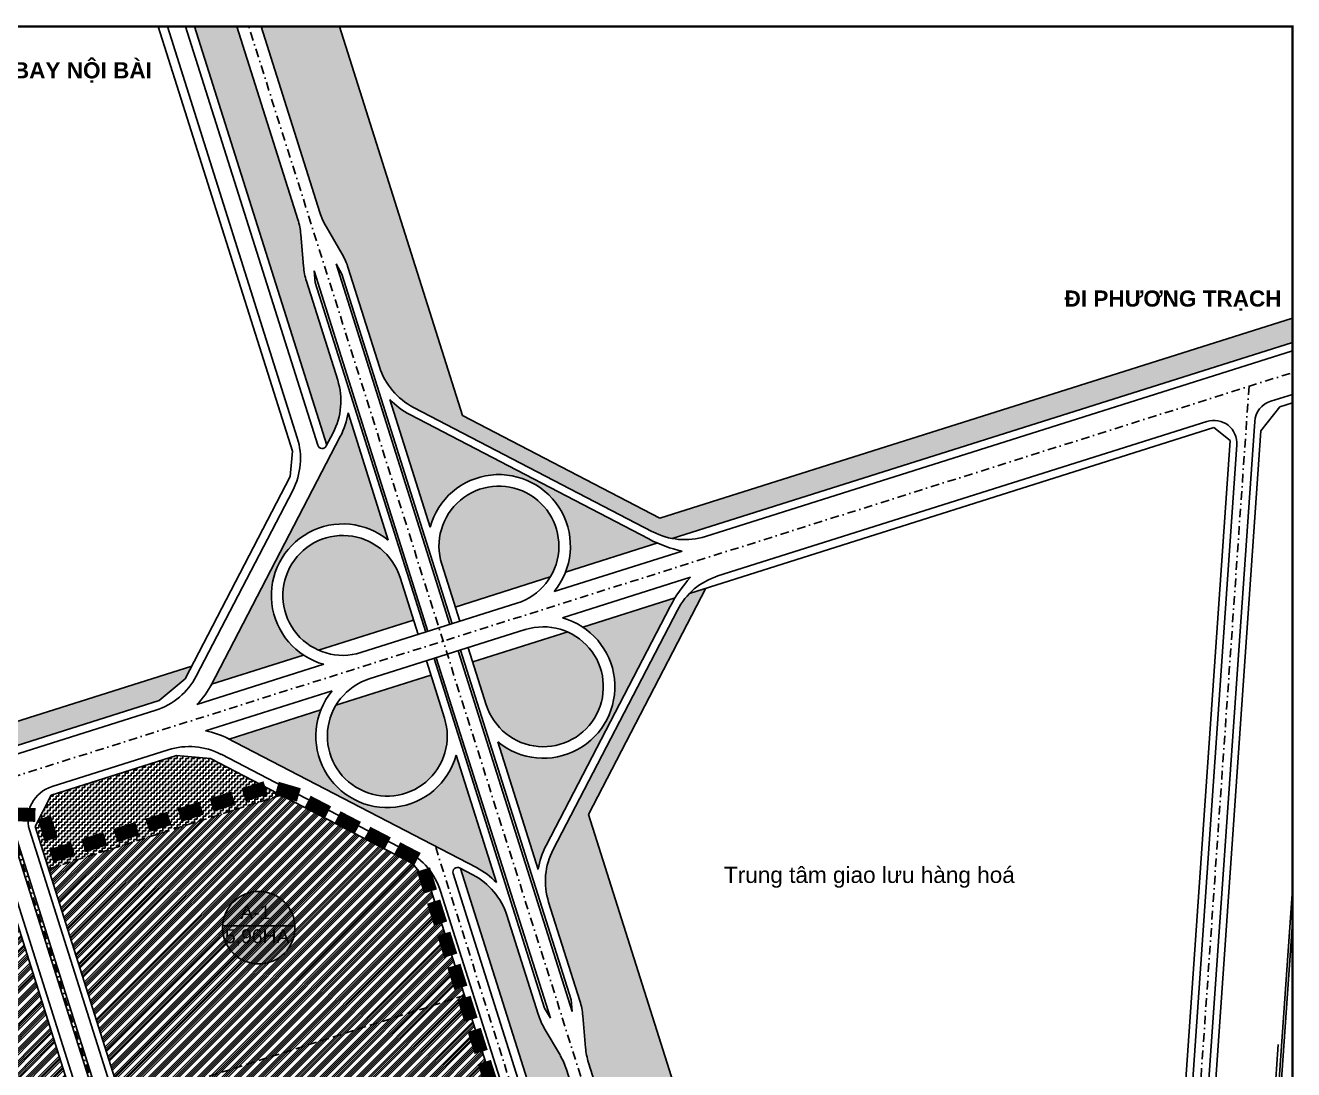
# Model space of a CAD drawing. Extents: x 30 to 1546, y -427 to 1340.
# Drawn here: x 995 to 1546, y 888 to 1340 of the extents above; entities that cross this region are included whole.
import ezdxf

# ---------------------------------------------------------------- set-up
doc = ezdxf.new("R2010")
doc.units = 0
doc.header["$LTSCALE"] = 15
doc.header["$MEASUREMENT"] = 0
doc.linetypes.add('DASHDOT2', pattern=[0.5, 0.25, -0.125, 0, -0.125])
doc.linetypes.add('HIDDEN', pattern=[0.375, 0.25, -0.125])
doc.layers.get('0').update_dxf_attribs({"linetype": 'CONTINUOUS'})
for name, color, linetype in [('CHIALO', 7, 'HIDDEN'), ('DIEBTICH', 7, 'CONTINUOUS'), ('DUONGSAT', 7, 'CONTINUOUS'), ('GT', 7, 'CONTINUOUS'), ('H-CAYXANH-CACHLY', 72, 'CONTINUOUS'), ('H-CONGNGHIEP', 5, 'CONTINUOUS'), ('RANHGIOI', 1, 'CONTINUOUS'), ('TD1', 1, 'DASHDOT2')]:
    doc.layers.add(name, color=color, linetype=linetype)
doc.styles.add('GHICHU', font='', dxfattribs={"width": 0.9})
doc.styles.add('TILE', font='', dxfattribs={"width": 0.8})
doc.styles.add('VNARIALHBOLD', font='')
doc.styles.get('GHICHU').set_extended_font_data('.VnArial')
doc.styles.get('TILE').set_extended_font_data('.VnArialH')
doc.styles.get('VNARIALHBOLD').set_extended_font_data('.VnArialH', bold=True)
pattern_1 = [(0, (0, 0), (1.25, 1.25), [1.25, -1.25]), (90, (1.25, 0), (-1.25, 1.25), [1.25, -1.25])]

# ---------------------------------------------------------------- blocks, each defined once
blk = doc.blocks.new('RG')
at = {"layer": 'RANHGIOI', "const_width": 6}
blk.add_lwpolyline([(-5, 0), (5, 0)], dxfattribs=at)

msp = doc.modelspace()

# ---------------------------------------------------------------- hatches: boundary and pattern name
at = {"layer": 'DIEBTICH'}
h = msp.add_hatch(color=255, dxfattribs=at)
edge = h.paths.add_edge_path()
edge.add_arc((767.03, 274.29), 15.7, 0, 360)
edge = h.paths.add_edge_path()
edge.add_arc((776.48, 170.1), 15.7, 0, 360)
edge = h.paths.add_edge_path()
edge.add_arc((770.47, 574.19), 15.7, 0, 360)
edge = h.paths.add_edge_path()
edge.add_arc((719.56, 294.48), 15.7, 0, 360)
edge = h.paths.add_edge_path()
edge.add_arc((501.92, 272.5), 15.7, 0, 360)
edge = h.paths.add_edge_path()
edge.add_arc((454.29, 287.71), 15.7, 0, 360)
edge = h.paths.add_edge_path()
edge.add_arc((644.8, 226.86), 15.7, 0, 360)
edge = h.paths.add_edge_path()
edge.add_arc((597.17, 242.07), 15.7, 0, 360)
edge = h.paths.add_edge_path()
edge.add_arc((549.54, 257.29), 15.7, 0, 360)
edge = h.paths.add_edge_path()
edge.add_arc((692.43, 211.65), 15.7, 0, 360)
edge = h.paths.add_edge_path()
edge.add_arc((740.06, 196.44), 15.7, 0, 360)
edge = h.paths.add_edge_path()
edge.add_arc((295.56, 682.15), 15.7, 0, 360)
edge = h.paths.add_edge_path()
edge.add_arc((285.77, 419.66), 15.7, 0, 360)
edge = h.paths.add_edge_path()
edge.add_arc((229.22, 536.29), 15.7, 0, 360)
edge = h.paths.add_edge_path()
edge.add_arc((177.77, 416.13), 15.7, 0, 360)
edge = h.paths.add_edge_path()
edge.add_arc((264.38, 350.48), 15.7, 0, 360)
edge = h.paths.add_edge_path()
edge.add_arc((263.71, 608.78), 15.7, 0, 360)
edge = h.paths.add_edge_path()
edge.add_arc((537.19, 703.75), 15.7, 0, 360)
edge = h.paths.add_edge_path()
edge.add_arc((526.91, 349.56), 15.7, 0, 360)
edge = h.paths.add_edge_path()
edge.add_arc((433.57, 554.22), 15.7, 0, 360)
edge = h.paths.add_edge_path()
edge.add_arc((482.07, 540.38), 15.7, 0, 360)
edge = h.paths.add_edge_path()
edge.add_arc((407.1, 471.35), 15.7, 0, 360)
edge = h.paths.add_edge_path()
edge.add_arc((406.66, 302.92), 15.7, 0, 360)
edge = h.paths.add_edge_path()
edge.add_arc((333.7, 405.21), 15.7, 0, 360)
edge = h.paths.add_edge_path()
edge.add_arc((359.03, 318.14), 15.7, 0, 360)
edge = h.paths.add_edge_path()
edge.add_arc((311.4, 333.35), 15.7, 0, 360)
edge = h.paths.add_edge_path()
edge.add_arc((380.87, 390.45), 15.7, 0, 360)
edge = h.paths.add_edge_path()
edge.add_arc((360.91, 487.5), 15.7, 0, 360)
edge = h.paths.add_edge_path()
edge.add_arc((312.42, 503.08), 15.7, 0, 360)
edge = h.paths.add_edge_path()
edge.add_arc((478.04, 360.35), 15.7, 0, 360)
edge = h.paths.add_edge_path()
edge.add_arc((428.6, 374.55), 15.7, 0, 360)
edge = h.paths.add_edge_path()
edge.add_arc((455.6, 457.5), 15.7, 0, 360)
edge = h.paths.add_edge_path()
edge.add_arc((360.25, 658.66), 15.7, 0, 360)
edge = h.paths.add_edge_path()
edge.add_arc((338.88, 585.96), 15.7, 0, 360)
edge = h.paths.add_edge_path()
edge.add_arc((387.38, 570.38), 15.7, 0, 360)
edge = h.paths.add_edge_path()
edge.add_arc((363.67, 747.56), 15.7, 0, 360)
edge = h.paths.add_edge_path()
edge.add_arc((433.52, 637.1), 15.7, 0, 360)
edge = h.paths.add_edge_path()
edge.add_arc((712.58, 552.66), 15.7, 0, 360)
edge = h.paths.add_edge_path()
edge.add_arc((661.17, 538.31), 15.7, 0, 360)
edge = h.paths.add_edge_path()
edge.add_arc((575.79, 338.2), 15.7, 0, 360)
edge = h.paths.add_edge_path()
edge.add_arc((624.09, 325.71), 15.7, 0, 360)
edge = h.paths.add_edge_path()
edge.add_arc((567.9, 504.26), 15.7, 0, 360)
edge = h.paths.add_edge_path()
edge.add_arc((672.96, 308.11), 15.7, 0, 360)
edge = h.paths.add_edge_path()
edge.add_arc((616.57, 602.52), 15.7, 0, 360)
edge = h.paths.add_edge_path()
edge.add_arc((633.82, 709.09), 15.7, 0, 360)
edge = h.paths.add_edge_path()
edge.add_arc((687.63, 626.7), 15.7, 0, 360)
edge = h.paths.add_edge_path()
edge.add_arc((755.81, 643.36), 15.7, 0, 360)
edge = h.paths.add_edge_path()
edge.add_arc((747.47, 731.26), 15.7, 0, 360)
edge = h.paths.add_edge_path()
edge.add_arc((892.54, 298.9), 15.7, 0, 360)
edge = h.paths.add_edge_path()
edge.add_arc((1022.57, 294.6), 15.7, 0, 360)
edge = h.paths.add_edge_path()
edge.add_arc((849.96, 162.01), 15.7, 0, 360)
edge = h.paths.add_edge_path()
edge.add_arc((925.94, 261.67), 15.7, 0, 360)
edge = h.paths.add_edge_path()
edge.add_arc((1080.72, 191.33), 15.7, 0, 360)
edge = h.paths.add_edge_path()
edge.add_arc((1198.06, 216.89), 15.7, 0, 360)
edge = h.paths.add_edge_path()
edge.add_arc((1320.2, 254.98), 15.7, 0, 360)
edge = h.paths.add_edge_path()
edge.add_arc((1242.32, 481.78), 15.7, 0, 360)
edge = h.paths.add_edge_path()
edge.add_arc((833.29, 813.48), 15.7, 0, 360)
edge = h.paths.add_edge_path()
edge.add_arc((1015.38, 647.25), 15.7, 0, 360)
edge = h.paths.add_edge_path()
edge.add_arc((1022.52, 459.43), 15.7, 0, 360)
edge = h.paths.add_edge_path()
edge.add_arc((994.11, 551.15), 15.7, 0, 360)
edge = h.paths.add_edge_path()
edge.add_arc((943.9, 539.25), 15.7, 0, 360)
edge = h.paths.add_edge_path()
edge.add_arc((899.65, 521.39), 15.7, 0, 360)
edge = h.paths.add_edge_path()
edge.add_arc((856.96, 334.06), 15.7, 0, 360)
edge = h.paths.add_edge_path()
edge.add_arc((825.61, 509.48), 15.7, 0, 360)
edge = h.paths.add_edge_path()
edge.add_arc((977.94, 356.76), 15.7, 0, 360)
edge = h.paths.add_edge_path()
edge.add_arc((915.27, 430), 15.7, 0, 360)
edge = h.paths.add_edge_path()
edge.add_arc((973.68, 447.04), 15.7, 0, 360)
edge = h.paths.add_edge_path()
edge.add_arc((897.42, 688.6), 15.7, 0, 360)
edge = h.paths.add_edge_path()
edge.add_arc((808.86, 658.44), 15.7, 0, 360)
edge = h.paths.add_edge_path()
edge.add_arc((849.75, 673.52), 15.7, 0, 360)
edge = h.paths.add_edge_path()
edge.add_arc((824.69, 586.93), 15.7, 0, 360)
edge = h.paths.add_edge_path()
edge.add_arc((872.37, 602.01), 15.7, 0, 360)
edge = h.paths.add_edge_path()
edge.add_arc((967.71, 632.17), 15.7, 0, 360)
edge = h.paths.add_edge_path()
edge.add_arc((920.04, 617.09), 15.7, 0, 360)
edge = h.paths.add_edge_path()
edge.add_arc((945.09, 703.68), 15.7, 0, 360)
edge = h.paths.add_edge_path()
edge.add_arc((992.76, 718.76), 15.7, 0, 360)
edge = h.paths.add_edge_path()
edge.add_arc((1142.97, 411.35), 15.7, 0, 360)
edge = h.paths.add_edge_path()
edge.add_arc((1070.24, 309.68), 15.7, 0, 360)
edge = h.paths.add_edge_path()
edge.add_arc((1047.63, 381.19), 15.7, 0, 360)
edge = h.paths.add_edge_path()
edge.add_arc((1117.92, 324.76), 15.7, 0, 360)
edge = h.paths.add_edge_path()
edge.add_arc((1095.3, 396.27), 15.7, 0, 360)
edge = h.paths.add_edge_path()
edge.add_arc((1070.58, 472.6), 15.7, 0, 360)
edge = h.paths.add_edge_path()
edge.add_arc((1118.65, 485), 15.7, 0, 360)
edge = h.paths.add_edge_path()
edge.add_arc((1165.59, 339.84), 15.7, 0, 360)
edge = h.paths.add_edge_path()
edge.add_arc((1149.35, 775.13), 15.7, 0, 360)
edge = h.paths.add_edge_path()
edge.add_arc((1064.46, 662.33), 15.7, 0, 360)
edge = h.paths.add_edge_path()
edge.add_arc((1040.32, 564.17), 15.7, 0, 360)
edge = h.paths.add_edge_path()
edge.add_arc((1091.97, 576.66), 15.7, 0, 360)
edge = h.paths.add_edge_path()
edge.add_arc((1041.84, 733.84), 15.7, 0, 360)
edge = h.paths.add_edge_path()
edge.add_arc((1205.62, 604.03), 15.7, 0, 360)
edge = h.paths.add_edge_path()
edge.add_arc((1176.29, 696.76), 15.7, 0, 360)
edge = h.paths.add_edge_path()
edge.add_arc((943.22, 866.64), 15.7, 0, 360)
edge = h.paths.add_edge_path()
edge.add_arc((1123.01, 858.28), 15.7, 0, 360)
edge = h.paths.add_edge_path()
edge.add_arc((1096.67, 949.21), 15.7, 0, 360)
edge = h.paths.add_edge_path()
edge.add_arc((1276.02, 378.77), 15.7, 0, 360)
at = {"layer": 'H-CAYXANH-CACHLY'}
h = msp.add_hatch(dxfattribs=at)
h.set_pattern_fill('ZIGZAG,_O', color=256, scale=10)
h.set_pattern_definition(pattern_1)
h.paths.add_polyline_path([(1087.18, 1340), (1068.83, 1340), (1126.15, 1158.52), (1128.91, 1163.81, 0.198859), (1130.89, 1186.68), (1117.35, 1229.54, -0.055383), (1116.07, 1236.04), (1114.9, 1249.83, 0.055383), (1113.61, 1256.33)])
h = msp.add_hatch(dxfattribs=at)
h.set_pattern_fill('ZIGZAG,_O', color=256, scale=10)
h.set_pattern_definition(pattern_1)
h.paths.add_polyline_path([(1131.64, 1340), (1097.67, 1340), (1123.15, 1259.34, 0.055383), (1125.83, 1253.28), (1132.79, 1241.32, -0.055383), (1135.47, 1235.26), (1149.01, 1192.41, 0.198859), (1163.77, 1174.83), (1267.5, 1120.87, 0.074623), (1275.93, 1117.98), (1545, 1203.03), (1545, 1213.52), (1270.56, 1126.77), (1185.01, 1171.27)])
h = msp.add_hatch(dxfattribs=at)
h.set_pattern_fill('ZIGZAG,_O', color=256, scale=10)
h.set_pattern_definition(pattern_1)
h.paths.add_polyline_path([(1170.95, 1122.94, -1.053194), (1229.69, 1103.36), (1269.57, 1115.97, -0.019117), (1265.89, 1117.77), (1162.16, 1171.72, -0.081177), (1153.5, 1178.19)])
h.paths.add_polyline_path([(1176.04, 1106.85), (1181.91, 1088.26), (1223.11, 1101.29, 1.547687)])
h = msp.add_hatch(dxfattribs=at)
h.set_pattern_fill('ZIGZAG,_O', color=256, scale=10)
h.set_pattern_definition(pattern_1)
h.paths.add_polyline_path([(1152.83, 1117.22), (1135.38, 1172.47, -0.081177), (1132.01, 1162.2), (1076.23, 1054.86), (1116.02, 1067.44, -1.053731)])
h.paths.add_polyline_path([(1163.79, 1082.53), (1157.92, 1101.12, 1.548759), (1122.6, 1069.52)])
h = msp.add_hatch(dxfattribs=at)
h.set_pattern_fill('ZIGZAG,_O', color=256, scale=10)
h.set_pattern_definition(pattern_1)
h.paths.add_polyline_path([(1239.72, 998.33), (1290.63, 1096.41), (1283.46, 1094.14, 0.074623), (1278.23, 1086.93), (1224.36, 983.16, 0.198859), (1222.38, 960.29), (1235.94, 917.44, -0.055383), (1237.22, 910.94), (1238.4, 897.15, 0.055383), (1239.69, 890.66), (1323.22, 626.6), (1336.76, 583.78), (1369.11, 589.26)])
h = msp.add_hatch(dxfattribs=at)
h.set_pattern_fill('ZIGZAG,_O', color=256, scale=10)
h.set_pattern_definition(pattern_1)
h.paths.add_polyline_path([(1189.44, 1064.42), (1195.32, 1045.84, 1.547687), (1230.65, 1077.45)])
h.paths.add_polyline_path([(1200.41, 1029.74), (1217.88, 974.5, -0.081177), (1221.25, 984.77), (1275.12, 1088.55, -0.017844), (1277.15, 1092.15), (1237.23, 1079.53, -1.053194)])
h = msp.add_hatch(dxfattribs=at)
h.set_pattern_fill('ZIGZAG,_O', color=256, scale=10)
h.set_pattern_definition(pattern_1)
h.paths.add_polyline_path([(1053.43, 1047.65), (1064.75, 1057.16), (1067.58, 1062.61), (900.2, 1009.7), (900.23, 1009.61), (912.77, 1003.19)])
h = msp.add_hatch(dxfattribs=at)
h.set_pattern_fill('ZIGZAG,_O', color=256, scale=10)
h.set_pattern_definition(pattern_1)
h.paths.add_polyline_path([(1177.2, 1040.11), (1171.32, 1058.7), (1130.14, 1045.68, 1.548759)])
h.paths.add_polyline_path([(1123.56, 1043.6), (1083.76, 1031.02), (1191.11, 975.24, -0.081177), (1199.77, 968.77), (1182.3, 1024.01, -1.053731)])
h = msp.add_hatch(dxfattribs=at)
h.set_pattern_fill('ZIGZAG,_O', color=256, scale=10)
h.set_pattern_definition(pattern_1)
h.paths.add_polyline_path([(1006.68, 1006.65), (999.62, 993.07), (1005.43, 974.71), (1106.23, 1006.67), (1075.69, 1022.54), (1060.97, 1023.81)])
h = msp.add_hatch(dxfattribs=at)
h.set_pattern_fill('ZIGZAG,_O', color=256, scale=10)
h.set_pattern_definition(pattern_1)
h.paths.add_polyline_path([(1309.37, 579.18), (1326.8, 582.1), (1230.15, 887.64, 0.055383), (1227.47, 893.7), (1220.5, 905.65, -0.055383), (1217.82, 911.71), (1204.27, 954.56, 0.198859), (1189.5, 972.13), (1184.2, 974.88)])
at = {"layer": 'H-CONGNGHIEP'}
h = msp.add_hatch(dxfattribs=at)
h.set_pattern_fill('ANSI34', color=256, scale=5, style=0)
h.paths.add_polyline_path([(1185.89, 919.82), (1170.49, 968.49), (1163.36, 976.98), (1106.23, 1006.67), (1005.43, 974.71), (1037.63, 872.92)])
h.paths.add_polyline_path([(1211.52, 838.77), (1185.89, 919.82), (1037.63, 872.92), (1063.26, 791.88)])
h.paths.add_polyline_path([(1237.16, 757.73), (1211.52, 838.77), (1063.26, 791.88), (1088.9, 710.83)])
h.paths.add_polyline_path([(1088.9, 710.83), (1113.33, 633.61), (1261.59, 680.5), (1237.16, 757.73)])
h.paths.add_polyline_path([(1113.33, 633.61), (1141.25, 545.33), (1153.27, 548.3), (1222.28, 564.19), (1256.04, 570.24), (1292.79, 581.87), (1261.59, 680.5)])
h.paths.add_polyline_path([(1256.04, 570.24), (1293.93, 576.59), (1292.31, 581.72)])
h = msp.add_hatch(dxfattribs=at)
h.set_pattern_fill('ANSI34', color=256, scale=5, style=0)
h.paths.add_polyline_path([(692.05, 740.25), (705.32, 698.31), (716.29, 692.61), (803.3, 720.13), (787.39, 770.41)])
h.paths.add_polyline_path([(803.3, 720.13), (898.64, 750.29), (843.76, 923.79), (764.65, 842.3)])
h.paths.add_polyline_path([(980.55, 987.05), (966.97, 994.1), (900.22, 973, 0.124157), (880.5, 961.64), (843.76, 923.79), (898.64, 750.29), (1032.84, 792.74), (1038.54, 803.71)])

# ---------------------------------------------------------------- linework, layer by layer
at = {"const_width": 1}
msp.add_lwpolyline([(30, 10), (1545, 10), (1545, 1340), (30, 1340)], close=True, dxfattribs=at)
at = {"layer": 'CHIALO'}
msp.add_line((1037.63, 872.92), (1185.89, 919.82), dxfattribs=at)
msp.add_lwpolyline([(1106.23, 1006.67), (1005.43, 974.71)], dxfattribs=at)
at = {"layer": 'DIEBTICH', "linetype": 'Continuous'}
msp.add_line((1080.99, 949.93), (1112.36, 949.93), dxfattribs=at)
at = {"layer": 'DIEBTICH'}
msp.add_circle((1096.67, 949.21), 15.7, dxfattribs=at)
at = {"layer": 'DUONGSAT'}
for p, q in [((1545, 965.92), (1516.59, 559.61)), ((1545, 951.59), (1517.58, 559.54)), ((1538.76, 898.5), (1527.74, 738.17))]:
    msp.add_line(p, q, dxfattribs=at)
at = {"layer": 'GT'}
for p, q in [((1053.1, 1340), (1111.26, 1155.87)), ((1057.03, 1340), (1113.37, 1161.64)), ((1064.9, 1340), (1122.25, 1158.42)), ((1068.83, 1340), (1126.15, 1158.52)), ((1116.07, 1236.04), (1114.9, 1249.83)), ((1132.79, 1241.32), (1125.83, 1253.28)), ((1120.64, 1234.08), (1121.19, 1229.01)), ((1130.18, 1237.09), (1132.64, 1232.62)), ((1545, 1213.52), (1270.56, 1126.77)), ((1545, 1203.03), (1275.93, 1117.98)), ((1545, 1199.36), (1290.39, 1118.88)), ((1545, 1180.48), (1535.56, 1177.5)), ((1162.16, 1171.72), (1265.89, 1117.77)), ((1267.5, 1120.87), (1163.77, 1174.83)), ((1531.33, 1164.69), (1539.52, 1175.08)), ((1545, 1176.81), (1539.52, 1175.08)), ((1270.56, 1126.77), (1185.01, 1171.27)), ((1507.89, 1168.75), (1295.81, 1101.72)), ((1528.6, 1168.66), (1487.96, 584.13)), ((1075.81, 1054.05), (1132.01, 1162.2)), ((1125.94, 1158.1), (1128.91, 1163.81)), ((1510.94, 1166.05), (1283.46, 1094.14)), ((1531.33, 1164.69), (1491.06, 585.51)), ((1518.01, 1160.48), (1510.94, 1166.05)), ((1110.3, 1144.82), (1111.26, 1155.87)), ((1518.01, 1160.48), (1478.21, 588.1)), ((1520.88, 1158.53), (1480.97, 584.62)), ((1064.75, 1057.16), (1110.3, 1144.82)), ((1069.56, 1058.29), (1111.38, 1138.77)), ((1269.79, 1116.04), (1229.69, 1103.36)), ((1290.63, 1096.41), (1239.72, 998.33)), ((1277.33, 1092.2), (1237.23, 1079.53)), ((1221.25, 984.77), (1275.12, 1088.55)), ((1278.23, 1086.93), (1224.36, 983.16)), ((1053.43, 1047.65), (1064.75, 1057.16)), ((1082.96, 1031.44), (1191.11, 975.24)), ((1060.97, 1023.81), (1006.68, 1006.65)), ((1057.41, 1026.36), (1006.99, 1010.42)), ((1060.97, 1023.81), (1075.69, 1022.54)), ((1080.29, 1024.38), (1160.76, 982.55)), ((1075.69, 1022.54), (1163.36, 976.98)), ((1038.54, 803.71), (980.55, 987.05)), ((1163.36, 976.98), (1170.49, 968.49)), ((1183.78, 975.1), (1189.5, 972.13)), ((1379.44, 357.68), (1184.2, 974.88)), ((1363.52, 358.27), (1170.49, 968.49)), ((1375.82, 356.67), (1180.95, 972.72)), ((1367.73, 357.39), (1175.53, 964.98)), ((1223.12, 909.89), (1220.65, 914.35)), ((1232.65, 912.9), (1232.1, 917.97)), ((1237.22, 910.94), (1238.4, 897.15)), ((1220.5, 905.65), (1227.47, 893.7))]:
    msp.add_line(p, q, dxfattribs=at)
for points in [[(1087.18, 1340), (1113.61, 1256.33)], [(1097.67, 1340), (1123.15, 1259.34)], [(1185.01, 1171.27), (1131.64, 1340)], [(1120.64, 1234.08), (1170.04, 1077.69)], [(1130.18, 1237.09), (1179.57, 1080.71)], [(1132.64, 1232.62), (1180.53, 1081.01)], [(1135.47, 1235.26), (1149.01, 1192.41)], [(1117.35, 1229.54), (1130.89, 1186.68)], [(1121.19, 1229.01), (1169.08, 1077.39)], [(1153.5, 1178.19), (1170.95, 1122.94)], [(1135.38, 1172.47), (1152.83, 1117.22)], [(1224.75, 1094.96), (1280.36, 1112.51)], [(1176.04, 1106.85), (1183.87, 1082.06)], [(1157.92, 1101.12), (1165.75, 1076.34)], [(1223.11, 1101.29), (1181.91, 1088.26)], [(1228.36, 1083.56), (1283.95, 1101.16)], [(1174.81, 1079.2), (1208.65, 1089.88)], [(1163.79, 1082.53), (1122.6, 1069.52)], [(1174.81, 1079.2), (1140.96, 1068.5)], [(1178.42, 1067.76), (1212.26, 1078.47)], [(1230.65, 1077.45), (1189.44, 1064.42)], [(1116.02, 1067.44), (1076.23, 1054.86)], [(1178.42, 1067.76), (1144.58, 1057.06)], [(1232.65, 912.9), (1183.19, 1069.26)], [(1232.1, 917.97), (1184.14, 1069.57)], [(1195.32, 1045.84), (1187.48, 1070.62)], [(1124.86, 1063.41), (1069.87, 1046.03)], [(1177.2, 1040.11), (1169.36, 1064.89)], [(1220.65, 914.35), (1172.7, 1065.95)], [(1223.12, 909.89), (1173.65, 1066.25)], [(1171.32, 1058.7), (1130.14, 1045.68)], [(1128.48, 1051.97), (1073.49, 1034.59)], [(1053.43, 1047.65), (912.77, 1003.19)], [(1051.99, 1043.52), (913.82, 999.85)], [(1123.56, 1043.6), (1083.76, 1031.02)], [(1217.88, 974.5), (1200.41, 1029.74)], [(1199.77, 968.77), (1182.3, 1024.01)], [(1006.68, 1006.65), (999.62, 993.07)], [(1389.49, 524.84), (1239.72, 998.33)], [(1048.79, 806.96), (990.8, 990.28)], [(1211.34, 314.64), (997.2, 991.59)], [(1213.51, 316.9), (999.62, 993.07)], [(1041.61, 803.12), (983.38, 987.23)], [(1047.36, 806.5), (989.37, 989.83)], [(1235.94, 917.44), (1222.38, 960.29)], [(1217.82, 911.71), (1204.27, 954.56)], [(1475.98, 38.96), (1477.06, 81.3), (1476.17, 98.79), (1475.52, 103.98), (1474.57, 109.17), (1468.9, 130.6), (1463.03, 151.42), (1230.15, 887.64)], [(1323.22, 626.6), (1239.69, 890.66)]]:
    msp.add_lwpolyline(points, dxfattribs=at)
for centre, radius, start, end in [((1085.01, 1247.29), 30, 4.8499, 17.5297), ((1151.76, 1268.37), 30, 197.5297, 210.2095), ((1106.87, 1226.23), 30, 17.5297, 30.2095), ((1145.96, 1238.58), 30, 184.8499, 197.5297), ((1177.62, 1201.44), 30, 197.5297, 242.5179), ((1102.29, 1177.65), 30, 332.5415, 17.5297), ((1177.62, 1201.44), 33.5, 223.9541, 242.5179), ((1538.58, 1167.97), 10, 107.5415, 176.0224), ((1102.29, 1177.65), 33.5, 332.5415, 351.1053), ((1510.9, 1159.22), 10, 356.0224, 107.5415), ((1084.76, 1152.61), 30, 332.5415, 17.5297), ((1124.16, 1159.02), 2, 197.5297, 332.5415), ((1200.83, 1114.68), 31, 320.5138, 164.5338), ((1200.83, 1114.68), 26, 287.5179, 197.5297), ((1133.13, 1093.29), 31, 50.5256, 254.5456), ((1133.13, 1093.29), 26, 17.5297, 287.5415), ((1291.21, 1164.95), 53.55, 241.7764, 258.3051), ((1281.35, 1147.49), 30, 242.5179, 287.5415), ((1326.56, 1061.96), 57.9, 137.3888, 152.6664), ((1304.86, 1073.11), 30, 107.5415, 152.5651), ((1220.11, 1053.68), 26, 197.5533, 107.5651), ((1220.11, 1053.68), 31, 230.5492, 74.5692), ((1220.11, 1053.68), 26, 106.7293, 107.5651), ((1042.94, 1072.13), 30, 287.5415, 332.5415), ((1152.41, 1032.27), 26, 107.5415, 17.5533), ((1042.94, 1072.13), 37.5, 315.8991, 332.5415), ((1152.41, 1032.27), 31, 140.5374, 344.5574), ((1066.45, 997.75), 37.5, 62.5415, 79.1838), ((1066.45, 997.75), 30, 62.5415, 107.5415), ((1011.51, 996.12), 15, 107.5415, 197.5533), ((1250.98, 969.34), 33.5, 152.5651, 171.1289), ((1146.93, 955.93), 30, 17.5533, 62.5415), ((1250.98, 969.34), 30, 152.5651, 197.5533), ((1182.86, 973.33), 2, 62.5415, 197.5533), ((1175.66, 945.51), 33.5, 43.9777, 62.5415), ((1175.66, 945.51), 30, 17.5533, 62.5415), ((1207.33, 908.39), 30, 4.8735, 17.5533), ((1246.42, 920.76), 30, 197.5533, 210.2331), ((1268.29, 899.7), 30, 184.8735, 197.5533), ((1201.55, 878.59), 30, 17.5533, 30.2331)]:
    msp.add_arc(centre, radius, start, end, dxfattribs=at)
at = {"layer": 'H-CAYXANH-CACHLY', "linetype": 'Continuous'}
msp.add_lwpolyline([(1067.58, 1062.61), (900.2, 1009.7)], dxfattribs=at)
at = {"layer": 'TD1'}
for p, q in [((1526.16, 1183.97), (1482.44, 555.2)), ((1433.53, 161.79), (1173.29, 984.5))]:
    msp.add_line(p, q, dxfattribs=at)
for points in [[(1480.98, 38.73), (1482.06, 81.37), (1481.15, 99.22), (1479.45, 110.26), (1473.72, 131.92), (1467.83, 152.86), (1467.83, 152.86), (1467.83, 152.86), (1467.83, 152.86), (1092.31, 1340)], [(258.53, 854.84), (320.62, 798.1), (547.17, 744.52), (684.2, 777.37), (880.91, 980.01), (1545, 1189.92)], [(1208.57, 299.35), (983.05, 1012.29)]]:
    msp.add_lwpolyline(points, dxfattribs=at)

# ---------------------------------------------------------------- block references
at = {"layer": 'RANHGIOI'}
for p, rotation in [((1094.86, 1008.31), 197.5863711477403), ((1109.27, 1008.18), 163.6355975595357), ((1080.95, 1003.9), 197.5863711477403), ((1122.22, 1001.46), 152.541476670827), ((994.77, 998.23), 178.1939665736073), ((1067.04, 999.49), 197.5863711477403), ((1005.14, 992.2), 107.5532803095215), ((1039.22, 990.67), 197.5863711477403), ((1053.13, 995.08), 197.5863711477403), ((1135.17, 994.73), 152.541476670827), ((1025.31, 986.26), 197.5863711477403), ((1148.12, 988), 152.541476670827), ((1011.4, 981.85), 197.5863711477403), ((1161.07, 981.27), 152.541476670827), ((1169.6, 969.66), 107.553280309521), ((1174, 955.75), 107.553280309521), ((1178.4, 941.83), 107.553280309521), ((1182.8, 927.92), 107.553280309521), ((1187.2, 914.01), 107.553280309521), ((1191.6, 900.09), 107.553280309521), ((1196, 886.18), 107.553280309521)]:
    msp.add_blockref('RG', p, dxfattribs=dict(at, rotation=rotation))

# ---------------------------------------------------------------- texts
for s, style, p in [('§i s©n bay néi bµi', 'VNARIALHBOLD', (954.16, 1317.51)), ('§i ph\xad¬ng tr¹ch', 'VNARIALHBOLD', (1446.14, 1218.53)), ('Trung t©m giao l\xadu hµng ho¸', 'GHICHU', (1298.43, 968.6))]:
    msp.add_text(s, height=7, dxfattribs=dict(style=style)).set_placement(p)
at = {"layer": 'DIEBTICH', "style": 'TILE'}
for s, p in [('A-1', (1088.66, 952.9)), ('5,96HA', (1081.99, 942.5))]:
    msp.add_text(s, height=6, dxfattribs=at).set_placement(p)

doc.saveas('drawing.dxf')
